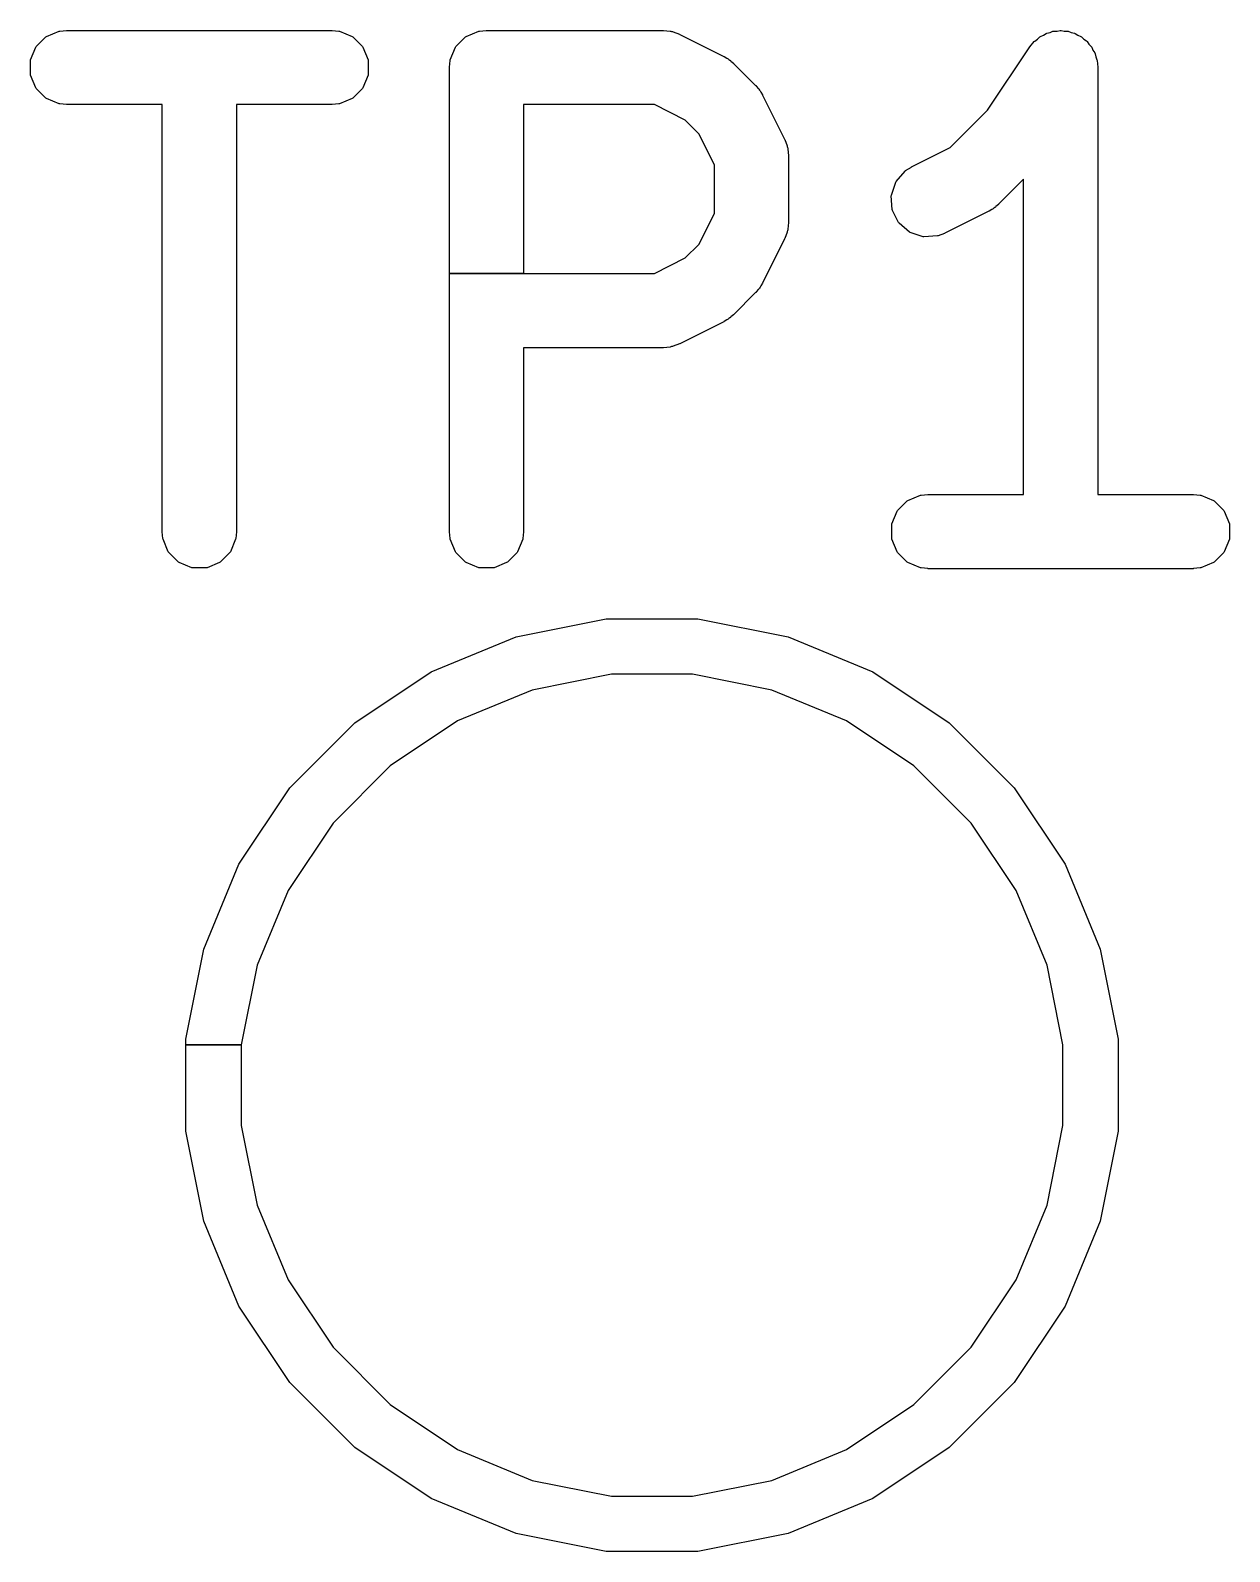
# Model space of a CAD drawing. Header units: millimetres. Extents: x 131.6 to 159.4, y -103 to -91.4.
# Drawn here: x 137.66 to 140.245, y -95.505 to -92.227 of the extents above; entities that cross this region are included whole.
import ezdxf

# ---------------------------------------------------------------- set-up
doc = ezdxf.new("R2010")
doc.units = ezdxf.units.MM
doc.layers.add('F.Silkscreen', color=41, linetype='CONTINUOUS', true_color=0xf2eda1)

msp = doc.modelspace()

# ---------------------------------------------------------------- linework, layer by layer
at = {"layer": 'F.Silkscreen', "linetype": 'CONTINUOUS'}
for p, q in [((137.672199, -92.261615), (137.692891, -92.240923)), ((137.692891, -92.240923), (137.694514, -92.23984)), ((137.694514, -92.23984), (137.72155, -92.228641)), ((137.72155, -92.228641), (137.722973, -92.228284)), ((137.722973, -92.228284), (137.737605, -92.226843)), ((137.737605, -92.226843), (137.738095, -92.226819)), ((137.738095, -92.226819), (138.309523, -92.226819)), ((138.309523, -92.226819), (138.310013, -92.226843)), ((138.310013, -92.226843), (138.324645, -92.228284)), ((138.324645, -92.228284), (138.326068, -92.228641)), ((138.326068, -92.228641), (138.353104, -92.23984)), ((138.353104, -92.23984), (138.354727, -92.240923)), ((138.354727, -92.240923), (138.375419, -92.261615)), ((138.576961, -92.261615), (138.597653, -92.240923)), ((138.597653, -92.240923), (138.599276, -92.23984)), ((138.599276, -92.23984), (138.626312, -92.228641)), ((138.626312, -92.228641), (138.627735, -92.228284)), ((138.627735, -92.228284), (138.642367, -92.226843)), ((138.642367, -92.226843), (138.642857, -92.226819)), ((138.642857, -92.226819), (139.023809, -92.226819)), ((139.023809, -92.226819), (139.024299, -92.226843)), ((139.024299, -92.226843), (139.038931, -92.228284)), ((139.038931, -92.228284), (139.040354, -92.228641)), ((139.040354, -92.228641), (139.042093, -92.229361)), ((139.042093, -92.229361), (139.043972, -92.229495)), ((139.043972, -92.229495), (139.045405, -92.229812)), ((139.045405, -92.229812), (139.059137, -92.235067)), ((139.059137, -92.235067), (139.059586, -92.235265)), ((139.059586, -92.235265), (139.154824, -92.282884)), ((139.814775, -92.261931), (139.823996, -92.250673)), ((139.823996, -92.250673), (139.825081, -92.249687)), ((139.825081, -92.249687), (139.830844, -92.245826)), ((139.830844, -92.245826), (139.835749, -92.240923)), ((139.835749, -92.240923), (139.83737, -92.23984)), ((139.83737, -92.23984), (139.843699, -92.237217)), ((139.843699, -92.237217), (139.849397, -92.233403)), ((139.849397, -92.233403), (139.851198, -92.232655)), ((139.851198, -92.232655), (139.857996, -92.231294)), ((139.857996, -92.231294), (139.864407, -92.22864)), ((139.864407, -92.22864), (139.86632, -92.22826)), ((139.86632, -92.22826), (139.873172, -92.22826)), ((139.873172, -92.22826), (139.879892, -92.226916)), ((139.879892, -92.226916), (139.881843, -92.226914)), ((139.881843, -92.226914), (139.888647, -92.22826)), ((139.888647, -92.22826), (139.895584, -92.22826)), ((139.895584, -92.22826), (139.897498, -92.228641)), ((139.897498, -92.228641), (139.903827, -92.231263)), ((139.903827, -92.231263), (139.910551, -92.232593)), ((139.910551, -92.232593), (139.912354, -92.233338)), ((139.912354, -92.233338), (139.918124, -92.237184)), ((139.918124, -92.237184), (139.924534, -92.23984)), ((139.924534, -92.23984), (139.926156, -92.240923)), ((139.926156, -92.240923), (139.931001, -92.245768)), ((139.931001, -92.245768), (139.936704, -92.24957)), ((139.936704, -92.24957), (139.938085, -92.250948)), ((139.938085, -92.250948), (139.941944, -92.256711)), ((137.659917, -92.290274), (137.671116, -92.263238)), ((137.671116, -92.263238), (137.672199, -92.261615)), ((138.375419, -92.261615), (138.376502, -92.263238)), ((138.376502, -92.263238), (138.387701, -92.290274)), ((138.564679, -92.290274), (138.575878, -92.263238)), ((138.575878, -92.263238), (138.576961, -92.261615)), ((139.154824, -92.282884), (139.155251, -92.283124)), ((139.155251, -92.283124), (139.161192, -92.286862)), ((139.723544, -92.398708), (139.814388, -92.262442)), ((139.814388, -92.262442), (139.814626, -92.262115)), ((139.814626, -92.262115), (139.81466, -92.262072)), ((139.81466, -92.262072), (139.814707, -92.262109)), ((139.814707, -92.262109), (139.814809, -92.261959)), ((139.814809, -92.261959), (139.814775, -92.261931)), ((139.941944, -92.256711), (139.946848, -92.261615)), ((139.946848, -92.261615), (139.947931, -92.263238)), ((139.947931, -92.263238), (139.950552, -92.269567)), ((139.950552, -92.269567), (139.954367, -92.275263)), ((139.954367, -92.275263), (139.955116, -92.277065)), ((139.955116, -92.277065), (139.956476, -92.283867)), ((139.956476, -92.283867), (139.95913, -92.290274)), ((137.659536, -92.292187), (137.659917, -92.290274)), ((137.659536, -92.321451), (137.659536, -92.292187)), ((138.387701, -92.290274), (138.388082, -92.292187)), ((138.388082, -92.292187), (138.388082, -92.321451)), ((138.562857, -92.306819), (138.562881, -92.306329)), ((138.562857, -92.750628), (138.562857, -92.306819)), ((138.562881, -92.306329), (138.564322, -92.291697)), ((138.564322, -92.291697), (138.564679, -92.290274)), ((139.161192, -92.286862), (139.16263, -92.287459)), ((139.16263, -92.287459), (139.163888, -92.288214)), ((139.163888, -92.288214), (139.165698, -92.2897)), ((139.165698, -92.2897), (139.167694, -92.290956)), ((139.167694, -92.290956), (139.168809, -92.291912)), ((139.168809, -92.291912), (139.169832, -92.293092)), ((139.169832, -92.293092), (139.175252, -92.29754)), ((139.175252, -92.29754), (139.175616, -92.297869)), ((139.175616, -92.297869), (139.223235, -92.345488)), ((139.95913, -92.290274), (139.959487, -92.291697)), ((139.959487, -92.291697), (139.960912, -92.306173)), ((139.960842, -92.306179), (139.960841, -92.306212)), ((139.960841, -92.306212), (139.960914, -92.306204)), ((139.960912, -92.306173), (139.960842, -92.306179)), ((139.960914, -92.306204), (139.96092, -92.306257)), ((139.96092, -92.306257), (139.960952, -92.306819)), ((139.960952, -92.306819), (139.960952, -93.226819)), ((137.659917, -92.323364), (137.659536, -92.321451)), ((137.671116, -92.3504), (137.659917, -92.323364)), ((138.387701, -92.323364), (138.376502, -92.3504)), ((138.388082, -92.321451), (138.387701, -92.323364)), ((139.223235, -92.345488), (139.223564, -92.345852)), ((139.223564, -92.345852), (139.228013, -92.351274)), ((137.672199, -92.352023), (137.671116, -92.3504)), ((137.692891, -92.372715), (137.672199, -92.352023)), ((137.694514, -92.373798), (137.692891, -92.372715)), ((137.72155, -92.384997), (137.694514, -92.373798)), ((138.353104, -92.373798), (138.326068, -92.384997)), ((138.354727, -92.372715), (138.353104, -92.373798)), ((138.375419, -92.352023), (138.354727, -92.372715)), ((138.376502, -92.3504), (138.375419, -92.352023)), ((139.228013, -92.351274), (139.229192, -92.352296)), ((139.229192, -92.352296), (139.230148, -92.353411)), ((139.230148, -92.353411), (139.2314, -92.355401)), ((139.2314, -92.355401), (139.23289, -92.357216)), ((139.23289, -92.357216), (139.233645, -92.358475)), ((139.233645, -92.358475), (139.234239, -92.359909)), ((139.234239, -92.359909), (139.23798, -92.365853)), ((139.23798, -92.365853), (139.23822, -92.36628)), ((139.23822, -92.36628), (139.285839, -92.461518)), ((137.722973, -92.385354), (137.72155, -92.384997)), ((137.737605, -92.386795), (137.722973, -92.385354)), ((137.738095, -92.386819), (137.737605, -92.386795)), ((137.943809, -92.386819), (137.738095, -92.386819)), ((137.943809, -93.306819), (137.943809, -92.386819)), ((138.309523, -92.386819), (138.103809, -92.386819)), ((138.103809, -92.386819), (138.103809, -93.306819)), ((138.310013, -92.386795), (138.309523, -92.386819)), ((138.324645, -92.385354), (138.310013, -92.386795)), ((138.326068, -92.384997), (138.324645, -92.385354)), ((139.004924, -92.386819), (138.722857, -92.386819)), ((138.722857, -92.386819), (138.722857, -92.750628)), ((139.071656, -92.420185), (139.004924, -92.386819)), ((139.643085, -92.479167), (139.723544, -92.398708)), ((139.100919, -92.449448), (139.071656, -92.420185)), ((139.134285, -92.51618), (139.100919, -92.449448)), ((139.285839, -92.461518), (139.286037, -92.461967)), ((139.286037, -92.461967), (139.291292, -92.475698)), ((139.291292, -92.475698), (139.291609, -92.477131)), ((139.291609, -92.477131), (139.291742, -92.47901)), ((139.291742, -92.47901), (139.292463, -92.48075)), ((139.292463, -92.48075), (139.29282, -92.482173)), ((139.559461, -92.520979), (139.643085, -92.479167)), ((139.29282, -92.482173), (139.294261, -92.496805)), ((139.294261, -92.496805), (139.294285, -92.497295)), ((139.294285, -92.497295), (139.294285, -92.640152)), ((139.134285, -92.621267), (139.134285, -92.51618)), ((139.526304, -92.552115), (139.545477, -92.530007)), ((139.545477, -92.530007), (139.546591, -92.529051)), ((139.546591, -92.529051), (139.559034, -92.521219)), ((139.559034, -92.521219), (139.559461, -92.520979)), ((139.516084, -92.581571), (139.525338, -92.55381)), ((139.525338, -92.55381), (139.526304, -92.552115)), ((139.800952, -92.547576), (139.747045, -92.601483)), ((139.800952, -93.226819), (139.800952, -92.547576)), ((139.51584, -92.583506), (139.516084, -92.581571)), ((139.517914, -92.612696), (139.51584, -92.583506)), ((139.734057, -92.611894), (139.732617, -92.612489)), ((139.735318, -92.611137), (139.734057, -92.611894)), ((139.737127, -92.60965), (139.735318, -92.611137)), ((139.739121, -92.608397), (139.737127, -92.60965)), ((139.740239, -92.607438), (139.739121, -92.608397)), ((139.741259, -92.60626), (139.740239, -92.607438)), ((139.746681, -92.601812), (139.741259, -92.60626)), ((139.747045, -92.601483), (139.746681, -92.601812)), ((139.100919, -92.687999), (139.134285, -92.621267)), ((139.294261, -92.640642), (139.29282, -92.655274)), ((139.294285, -92.640152), (139.294261, -92.640642)), ((139.518429, -92.614578), (139.517914, -92.612696)), ((139.531516, -92.640753), (139.518429, -92.614578)), ((139.532712, -92.642294), (139.531516, -92.640753)), ((139.55482, -92.661467), (139.532712, -92.642294)), ((139.726253, -92.616468), (139.631015, -92.664087)), ((139.726681, -92.616227), (139.726253, -92.616468)), ((139.732617, -92.612489), (139.726681, -92.616227)), ((139.285839, -92.675929), (139.23822, -92.771167)), ((139.286037, -92.67548), (139.285839, -92.675929)), ((139.291292, -92.661749), (139.286037, -92.67548)), ((139.291609, -92.660316), (139.291292, -92.661749)), ((139.291742, -92.658436), (139.291609, -92.660316)), ((139.292463, -92.656698), (139.291742, -92.658436)), ((139.29282, -92.655274), (139.292463, -92.656698)), ((139.556515, -92.662433), (139.55482, -92.661467)), ((139.584276, -92.671687), (139.556515, -92.662433)), ((139.586211, -92.671931), (139.584276, -92.671687)), ((139.615401, -92.669857), (139.586211, -92.671931)), ((139.616834, -92.66954), (139.615401, -92.669857)), ((139.630566, -92.664285), (139.616834, -92.66954)), ((139.631015, -92.664087), (139.630566, -92.664285)), ((139.071656, -92.717262), (139.100919, -92.687999)), ((139.004924, -92.750628), (139.071656, -92.717262)), ((138.562857, -93.306819), (138.562857, -92.750628)), ((138.562857, -92.750628), (138.722857, -92.750628)), ((138.722857, -92.750628), (138.562857, -92.750628)), ((138.722857, -92.750628), (139.004924, -92.750628)), ((139.237979, -92.771595), (139.234241, -92.777531)), ((139.23822, -92.771167), (139.237979, -92.771595)), ((139.223235, -92.791959), (139.175616, -92.839578)), ((139.223564, -92.791595), (139.223235, -92.791959)), ((139.228012, -92.786173), (139.223564, -92.791595)), ((139.22919, -92.785153), (139.228012, -92.786173)), ((139.230149, -92.784035), (139.22919, -92.785153)), ((139.231402, -92.782041), (139.230149, -92.784035)), ((139.232889, -92.780232), (139.231402, -92.782041)), ((139.233646, -92.778971), (139.232889, -92.780232)), ((139.234241, -92.777531), (139.233646, -92.778971)), ((139.175252, -92.839907), (139.16983, -92.844355)), ((139.175616, -92.839578), (139.175252, -92.839907)), ((139.154824, -92.854563), (139.059586, -92.902182)), ((139.155252, -92.854322), (139.154824, -92.854563)), ((139.161188, -92.850584), (139.155252, -92.854322)), ((139.162628, -92.849989), (139.161188, -92.850584)), ((139.163889, -92.849232), (139.162628, -92.849989)), ((139.165698, -92.847745), (139.163889, -92.849232)), ((139.167692, -92.846492), (139.165698, -92.847745)), ((139.16881, -92.845533), (139.167692, -92.846492)), ((139.16983, -92.844355), (139.16881, -92.845533)), ((139.059137, -92.90238), (139.045405, -92.907635)), ((139.059586, -92.902182), (139.059137, -92.90238)), ((139.023809, -92.910628), (138.722857, -92.910628)), ((138.722857, -92.910628), (138.722857, -93.306819)), ((139.024299, -92.910604), (139.023809, -92.910628)), ((139.038931, -92.909163), (139.024299, -92.910604)), ((139.040356, -92.908806), (139.038931, -92.909163)), ((139.042093, -92.908085), (139.040356, -92.908806)), ((139.043971, -92.907953), (139.042093, -92.908085)), ((139.045405, -92.907635), (139.043971, -92.907953)), ((139.551657, -93.23984), (139.578693, -93.228641)), ((139.578693, -93.228641), (139.580116, -93.228284)), ((139.580116, -93.228284), (139.594748, -93.226843)), ((139.594748, -93.226843), (139.595238, -93.226819)), ((139.595238, -93.226819), (139.800952, -93.226819)), ((139.960952, -93.226819), (140.166666, -93.226819)), ((140.166666, -93.226819), (140.167156, -93.226843)), ((140.167156, -93.226843), (140.181788, -93.228284)), ((140.181788, -93.228284), (140.183211, -93.228641)), ((140.183211, -93.228641), (140.210247, -93.23984)), ((139.51706, -93.290274), (139.528259, -93.263238)), ((139.528259, -93.263238), (139.529342, -93.261615)), ((139.529342, -93.261615), (139.550034, -93.240923)), ((139.550034, -93.240923), (139.551657, -93.23984)), ((140.210247, -93.23984), (140.21187, -93.240923)), ((140.21187, -93.240923), (140.232562, -93.261615)), ((140.232562, -93.261615), (140.233645, -93.263238)), ((140.233645, -93.263238), (140.244844, -93.290274)), ((139.516679, -93.292187), (139.51706, -93.290274)), ((139.516679, -93.321451), (139.516679, -93.292187)), ((140.244844, -93.290274), (140.245225, -93.292187)), ((140.245225, -93.292187), (140.245225, -93.321451)), ((137.943833, -93.307309), (137.943809, -93.306819)), ((137.945274, -93.321941), (137.943833, -93.307309)), ((137.945631, -93.323364), (137.945274, -93.321941)), ((137.95683, -93.3504), (137.945631, -93.323364)), ((138.101987, -93.323364), (138.090788, -93.3504)), ((138.102344, -93.321941), (138.101987, -93.323364)), ((138.103785, -93.307309), (138.102344, -93.321941)), ((138.103809, -93.306819), (138.103785, -93.307309)), ((138.562881, -93.307309), (138.562857, -93.306819)), ((138.564322, -93.321941), (138.562881, -93.307309)), ((138.564679, -93.323364), (138.564322, -93.321941)), ((138.575878, -93.3504), (138.564679, -93.323364)), ((138.721035, -93.323364), (138.709836, -93.3504)), ((138.721392, -93.321941), (138.721035, -93.323364)), ((138.722833, -93.307309), (138.721392, -93.321941)), ((138.722857, -93.306819), (138.722833, -93.307309)), ((139.51706, -93.323364), (139.516679, -93.321451)), ((139.528259, -93.3504), (139.51706, -93.323364)), ((140.244844, -93.323364), (140.233645, -93.3504)), ((140.245225, -93.321451), (140.244844, -93.323364)), ((137.957913, -93.352023), (137.95683, -93.3504)), ((137.978605, -93.372715), (137.957913, -93.352023)), ((138.089705, -93.352023), (138.069013, -93.372715)), ((138.090788, -93.3504), (138.089705, -93.352023)), ((138.576961, -93.352023), (138.575878, -93.3504)), ((138.597653, -93.372715), (138.576961, -93.352023)), ((138.708753, -93.352023), (138.688061, -93.372715)), ((138.709836, -93.3504), (138.708753, -93.352023)), ((139.529342, -93.352023), (139.528259, -93.3504)), ((139.550034, -93.372715), (139.529342, -93.352023)), ((140.232562, -93.352023), (140.21187, -93.372715)), ((140.233645, -93.3504), (140.232562, -93.352023)), ((137.980228, -93.373798), (137.978605, -93.372715)), ((138.007264, -93.384997), (137.980228, -93.373798)), ((138.009177, -93.385378), (138.007264, -93.384997)), ((138.038441, -93.385378), (138.009177, -93.385378)), ((138.040354, -93.384997), (138.038441, -93.385378)), ((138.06739, -93.373798), (138.040354, -93.384997)), ((138.069013, -93.372715), (138.06739, -93.373798)), ((138.599276, -93.373798), (138.597653, -93.372715)), ((138.626312, -93.384997), (138.599276, -93.373798)), ((138.628225, -93.385378), (138.626312, -93.384997)), ((138.657489, -93.385378), (138.628225, -93.385378)), ((138.659402, -93.384997), (138.657489, -93.385378)), ((138.686438, -93.373798), (138.659402, -93.384997)), ((138.688061, -93.372715), (138.686438, -93.373798)), ((139.551657, -93.373798), (139.550034, -93.372715)), ((139.578693, -93.384997), (139.551657, -93.373798)), ((139.580116, -93.385354), (139.578693, -93.384997)), ((139.594748, -93.386795), (139.580116, -93.385354)), ((139.595238, -93.386819), (139.594748, -93.386795)), ((140.166666, -93.386819), (139.595238, -93.386819)), ((140.167156, -93.386795), (140.166666, -93.386819)), ((140.181788, -93.385354), (140.167156, -93.386795)), ((140.183211, -93.384997), (140.181788, -93.385354)), ((140.210247, -93.373798), (140.183211, -93.384997)), ((140.21187, -93.372715), (140.210247, -93.373798)), ((138.706812, -93.53349), (138.901003, -93.494863)), ((138.901003, -93.494863), (139.098997, -93.494863)), ((139.098997, -93.494863), (139.293188, -93.53349)), ((138.523889, -93.60926), (138.706812, -93.53349)), ((139.293188, -93.53349), (139.476111, -93.60926)), ((138.359263, -93.719259), (138.523889, -93.60926)), ((138.912765, -93.614286), (138.741647, -93.648323)), ((139.087235, -93.614286), (138.912765, -93.614286)), ((139.258353, -93.648323), (139.087235, -93.614286)), ((139.476111, -93.60926), (139.640737, -93.719259)), ((138.741647, -93.648323), (138.580457, -93.71509)), ((139.419543, -93.71509), (139.258353, -93.648323)), ((138.219259, -93.859263), (138.359263, -93.719259)), ((138.580457, -93.71509), (138.43539, -93.812021)), ((139.56461, -93.812021), (139.419543, -93.71509)), ((139.640737, -93.719259), (139.780741, -93.859263)), ((138.43539, -93.812021), (138.312021, -93.93539)), ((139.687979, -93.93539), (139.56461, -93.812021)), ((138.10926, -94.023889), (138.219259, -93.859263)), ((139.780741, -93.859263), (139.89074, -94.023889)), ((138.312021, -93.93539), (138.21509, -94.080457)), ((139.78491, -94.080457), (139.687979, -93.93539)), ((138.03349, -94.206812), (138.10926, -94.023889)), ((139.89074, -94.023889), (139.96651, -94.206812)), ((138.21509, -94.080457), (138.148323, -94.241647)), ((139.851677, -94.241647), (139.78491, -94.080457)), ((137.994863, -94.401003), (138.03349, -94.206812)), ((139.96651, -94.206812), (140.005137, -94.401003)), ((138.148323, -94.241647), (138.114286, -94.412765)), ((139.885714, -94.412765), (139.851677, -94.241647)), ((137.994863, -94.412765), (137.994863, -94.401003)), ((137.994863, -94.598997), (137.994863, -94.412765)), ((137.994863, -94.412765), (138.114286, -94.412765)), ((138.114286, -94.412765), (137.994863, -94.412765)), ((138.114286, -94.412765), (138.114286, -94.587235)), ((139.885714, -94.587235), (139.885714, -94.412765)), ((140.005137, -94.401003), (140.005137, -94.598997)), ((138.03349, -94.793188), (137.994863, -94.598997)), ((138.114286, -94.587235), (138.148323, -94.758353)), ((139.851677, -94.758353), (139.885714, -94.587235)), ((140.005137, -94.598997), (139.96651, -94.793188)), ((138.148323, -94.758353), (138.21509, -94.919543)), ((139.78491, -94.919543), (139.851677, -94.758353)), ((138.10926, -94.976111), (138.03349, -94.793188)), ((139.96651, -94.793188), (139.89074, -94.976111)), ((138.21509, -94.919543), (138.312021, -95.06461)), ((139.687979, -95.06461), (139.78491, -94.919543)), ((138.219259, -95.140737), (138.10926, -94.976111)), ((139.89074, -94.976111), (139.780741, -95.140737)), ((138.312021, -95.06461), (138.43539, -95.187979)), ((139.56461, -95.187979), (139.687979, -95.06461)), ((138.359263, -95.280741), (138.219259, -95.140737)), ((139.780741, -95.140737), (139.640737, -95.280741)), ((138.43539, -95.187979), (138.580457, -95.28491)), ((139.419543, -95.28491), (139.56461, -95.187979)), ((138.523889, -95.39074), (138.359263, -95.280741)), ((138.580457, -95.28491), (138.741647, -95.351677)), ((139.258353, -95.351677), (139.419543, -95.28491)), ((139.640737, -95.280741), (139.476111, -95.39074)), ((138.741647, -95.351677), (138.912765, -95.385714)), ((139.087235, -95.385714), (139.258353, -95.351677)), ((138.706812, -95.46651), (138.523889, -95.39074)), ((138.912765, -95.385714), (139.087235, -95.385714)), ((139.476111, -95.39074), (139.293188, -95.46651)), ((138.901003, -95.505137), (138.706812, -95.46651)), ((139.293188, -95.46651), (139.098997, -95.505137)), ((139.098997, -95.505137), (138.901003, -95.505137))]:
    msp.add_line(p, q, dxfattribs=at)

doc.saveas('drawing.dxf')
